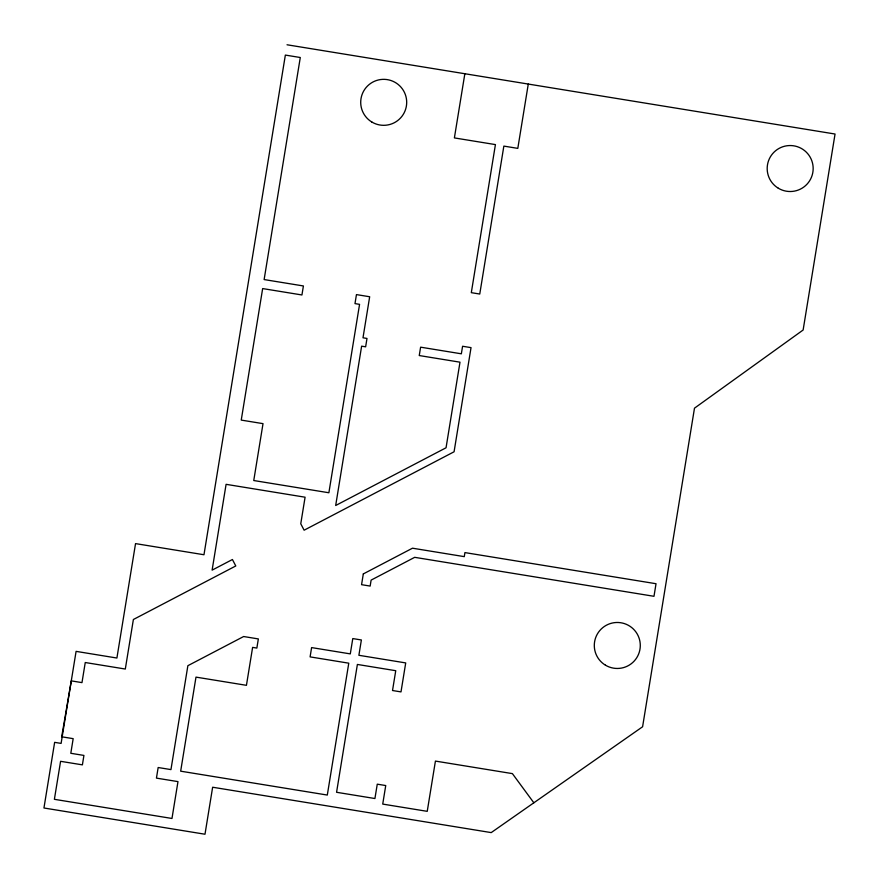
<?xml version="1.0" encoding="UTF-8"?>
<svg xmlns="http://www.w3.org/2000/svg" width="879" height="879" viewBox="0 0 879 879"><rect width="100%" height="100%" fill="white"/><g stroke="black" fill="none" stroke-linecap="round" stroke-linejoin="round"><path stroke-width="1.32" d="M464.848 73.737L454.388 137.915L495.426 144.595L471.309 292.663L479.758 294.036L503.854 146.101L517.808 148.375L528.279 84.065M287.026 44.774L835.05 134.026L803.131 330.01L694.487 408.175L642.593 726.768L491.207 832.6L212.641 787.232L204.994 834.226L43.95 807.999L54.641 742.348L61.101 743.403L76.088 651.372L116.907 658.03L135.542 543.607L203.972 554.748L285.356 55.08L300.288 57.509L264.129 279.566L303.409 285.961L301.936 294.97L262.656 288.576L241.242 420.096L263.019 423.645L253.756 480.527L328.878 492.756L359.566 304.354L354.984 303.607L356.456 294.597L369.674 296.75L362.994 337.789L366.993 338.448L365.631 346.82L361.632 346.161L335.679 505.502L446.049 447.774L459.992 362.181L419.25 355.545L420.612 347.172L461.354 353.808L462.585 346.26L471.034 347.634L454.08 451.773L304.123 530.202L300.761 523.774L305.09 497.206L226.09 484.329L212.114 570.141L232.419 559.516L235.781 565.955L133.377 619.508L125.312 669.04L85.252 662.524L81.978 682.62L71.287 680.873L61.684 736.789L73.177 738.657L70.803 753.292L83.923 755.424L82.395 764.862L60.585 761.313L54.388 799.319L171.976 818.47L177.976 781.618L156.44 778.113L158.165 767.521L170.955 769.597L187.875 665.689L243.637 636.528L258.349 638.923L256.855 648.076L252.614 647.384L246.439 685.323L195.984 677.116L180.667 771.18L327.307 795.055L348.776 663.184L310.1 656.888L311.606 647.592L350.292 653.888L352.787 638.572L361.379 639.967L358.885 655.294L405.713 662.92L401 691.894L392.517 690.52L395.748 670.699L357.39 664.447L336.569 792.287L374.926 798.528L377.267 784.167L385.738 785.551L382.728 804.087L427.238 811.339L435.424 761.082L512.391 773.619L533.85 802.791M363.313 573.921L361.566 584.678L370.158 586.073L371.125 580.107L414.69 557.33L653.987 596.303L656.031 583.722L464.925 552.594L464.277 556.638L412.493 548.199L363.313 573.921M371.839 122.027A22.997 22.997 0 0 0 406.691 102.755A22.997 22.997 0 0 0 372.575 82.208A22.997 22.997 0 0 0 371.839 122.027M778.311 188.227A22.997 22.997 0 0 0 813.163 168.955A22.997 22.997 0 0 0 779.047 148.408A22.997 22.997 0 0 0 778.311 188.227M605.433 665.172A22.997 22.997 0 0 0 640.286 645.9A22.997 22.997 0 0 0 606.169 625.343A22.997 22.997 0 0 0 605.433 665.172"/></g></svg>
